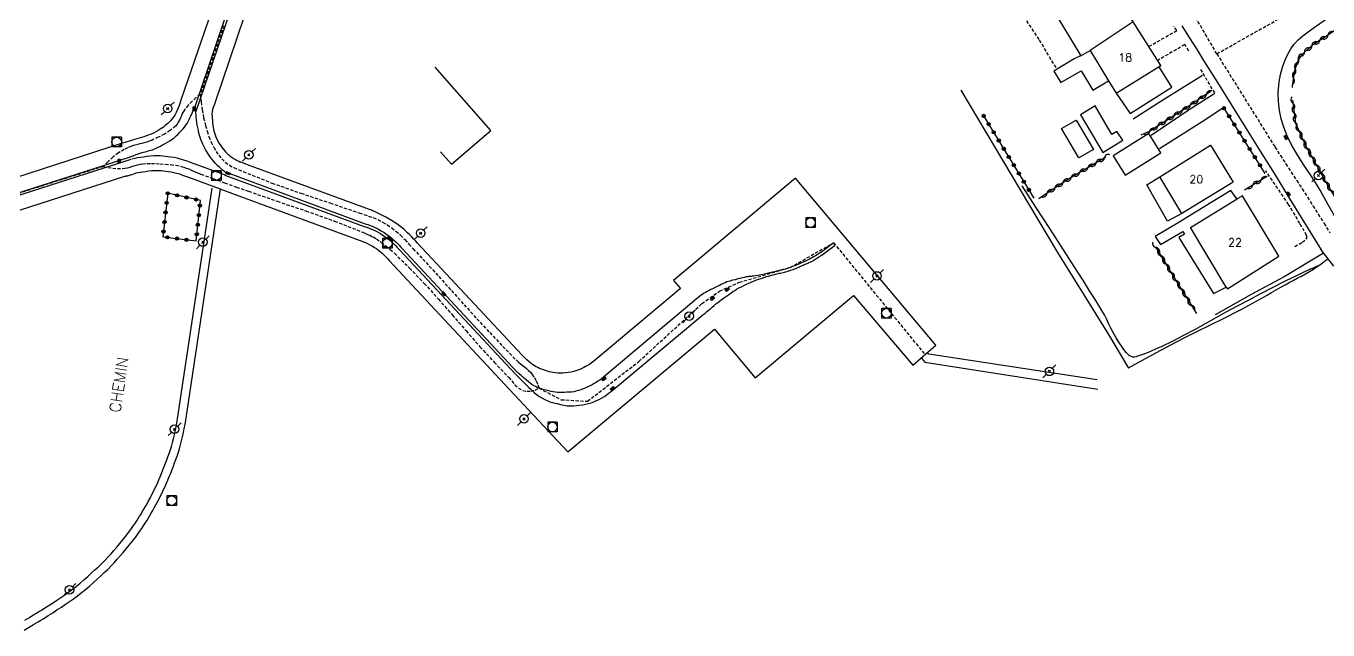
# Model space of a CAD drawing. Header units: millimetres. Extents: x 157000 to 158001, y 157000 to 158002.
# Drawn here: x 157332 to 157534.4, y 157254.5 to 157348.4 of the extents above; entities that cross this region are included whole.
import ezdxf
from ezdxf.enums import TextEntityAlignment as Align

# ---------------------------------------------------------------- set-up
doc = ezdxf.new("R2010")
doc.units = ezdxf.units.MM
doc.linetypes.add('DASHED', pattern=[0.75, 0.5, -0.25])
doc.layers.get('0').update_dxf_attribs({"linetype": 'CONTINUOUS'})
for name, color, linetype in [('W0001', 6, 'DASHED'), ('W0004', 5, 'CONTINUOUS'), ('W0008', 7, 'CONTINUOUS'), ('W0014', 7, 'CONTINUOUS'), ('W0017', 7, 'CONTINUOUS'), ('W0071', 7, 'CONTINUOUS'), ('W0101', 7, 'CONTINUOUS'), ('W0104', 1, 'CONTINUOUS'), ('W0112', 1, 'DASHED'), ('W0211', 2, 'CONTINUOUS'), ('W0214', 2, 'CONTINUOUS'), ('W0310', 3, 'CONTINUOUS'), ('W0323', 7, 'CONTINUOUS'), ('W0330', 7, 'CONTINUOUS'), ('W0401', 7, 'CONTINUOUS'), ('W0420', 7, 'CONTINUOUS'), ('W0473', 7, 'CONTINUOUS'), ('W0989', 7, 'CONTINUOUS'), ('W0991', 7, 'CONTINUOUS'), ('W1102', 7, 'CONTINUOUS')]:
    doc.layers.add(name, color=color, linetype=linetype)
doc.styles.get("Standard").update_dxf_attribs({"font": 'romans.shx', "width": 0.85})

# ---------------------------------------------------------------- blocks, each defined once
blk = doc.blocks.new('T473')
for p, q in [((-0.166667, 0.166667), (0.166667, -0.166667)), ((-0.166667, -0.166667), (0.166667, 0.166667)), ((0.500001, 0.500001), (1.000002, 1.000002)), ((-1.000002, -1.000002), (-0.500001, -0.500001))]:
    blk.add_line(p, q)
blk.add_ellipse((0, 0), major_axis=(0.471405, 0.471405), ratio=1, start_param=5.4977871438, end_param=11.780972451)
blk = doc.blocks.new('T401')
for p, q in [((-0.3, 0.3), (0, 0.3)), ((-0.3, -0.25), (-0.3, 0.3)), ((-0.3, 0.15), (0, 0.15)), ((-0.3, 0), (0, 0)), ((0, 0.3), (0, -0.25)), ((-0.3, -0.15), (0, -0.15)), ((-0.3, -0.25), (-0.3, -0.3)), ((-0.3, -0.3), (0, -0.3)), ((0, -0.3), (0, -0.25))]:
    blk.add_line(p, q)
blk = doc.blocks.new('T420')
for p, q in [((0.75, 0.75), (-0.75, 0.75)), ((-0.75, 0.75), (-0.75, -0.75)), ((0.75, 0.75), (0.75, -0.75)), ((0.75, -0.75), (-0.75, -0.75))]:
    blk.add_line(p, q)
blk.add_ellipse((0, 0), major_axis=(-0.53, 0.53), ratio=1, start_param=3.926991, end_param=10.210176)
blk = doc.blocks.new('t310o')
at = {"color": 0, "linetype": 'Continuous'}
for centre, start, end in [((-0.5, 0.38), 216.8699, 323.1304), ((0.5, -0.37), 36.8699, 143.1303)]:
    blk.add_arc(centre, 0.625, start, end, dxfattribs=at)
blk = doc.blocks.new('t323o')
at = {"color": 0, "linetype": 'Continuous'}
for radius in [0.25, 0.15]:
    blk.add_circle((0, 0), radius, dxfattribs=at)

msp = doc.modelspace()

# ---------------------------------------------------------------- linework, layer by layer
at = {"layer": 'W0001'}
for points in [[(157517.09, 157344.1), (157528.58, 157350.59), (157530.92, 157351.98), (157533.26, 157353.38), (157535.6, 157354.79), (157537.93, 157356.19), (157540.83, 157357.93), (157543.72, 157359.67), (157546.61, 157361.42), (157549.49, 157363.17), (157552.48, 157364.97), (157555.47, 157366.79), (157558.45, 157368.6), (157561.44, 157370.42), (157564.85, 157372.5), (157568.26, 157374.59), (157571.66, 157376.68), (157575.05, 157378.8), (157589.16, 157387.96)], [(157517.09, 157344.1), (157515.55, 157346.76), (157513.99, 157349.41)], [(157362.71, 157348.48), (157359.09, 157337.85)], [(157517.09, 157344.1), (157526.12, 157329.61), (157526.96, 157328.3), (157527.8, 157327), (157528.65, 157325.7), (157529.5, 157324.4), (157530.35, 157323.09), (157531.19, 157321.79), (157532.03, 157320.48), (157532.86, 157319.17), (157533.76, 157317.72), (157534.65, 157316.27)], [(157359.09, 157337.85), (157358.42, 157337.31), (157357.8, 157336.73), (157357.21, 157336.1), (157356.67, 157335.44), (157356.47, 157335.13), (157356.29, 157334.81), (157356.14, 157334.47), (157355.99, 157334.14), (157355.84, 157333.8), (157355.67, 157333.47), (157355.47, 157333.15), (157355.23, 157332.86), (157354.41, 157332.17), (157353.5, 157331.6), (157352.55, 157331.13), (157351.6, 157330.69), (157351.07, 157330.48), (157350.53, 157330.3), (157349.98, 157330.15), (157349.42, 157330.01), (157348.87, 157329.87), (157348.32, 157329.7), (157347.78, 157329.5), (157347.26, 157329.24), (157346.37, 157328.69), (157345.53, 157328.06), (157344.75, 157327.36), (157344.04, 157326.59)], [(157359.09, 157337.85), (157359.2, 157336.61), (157359.37, 157335.38), (157359.6, 157334.16), (157359.89, 157332.95), (157360.14, 157332.08), (157360.43, 157331.22), (157360.77, 157330.38), (157361.18, 157329.57), (157361.55, 157328.93), (157361.95, 157328.32), (157362.42, 157327.75), (157362.95, 157327.23), (157363.6, 157326.77), (157364.31, 157326.4), (157365.04, 157326.09), (157365.77, 157325.78), (157370.21, 157324), (157374.73, 157322.41), (157379.27, 157320.9), (157383.79, 157319.35), (157384.52, 157319.1), (157385.25, 157318.87), (157385.98, 157318.62), (157386.69, 157318.31), (157387.43, 157317.93), (157388.15, 157317.5), (157388.84, 157317.04), (157389.5, 157316.53), (157390.22, 157315.89), (157390.88, 157315.2), (157391.52, 157314.49), (157392.16, 157313.79), (157394.17, 157311.64), (157396.16, 157309.46), (157398.13, 157307.27), (157400.09, 157305.08), (157402.07, 157302.89), (157404.07, 157300.73), (157406.1, 157298.59), (157408.17, 157296.49), (157408.48, 157296.21), (157408.8, 157295.94), (157409.13, 157295.67), (157409.46, 157295.42), (157409.78, 157295.15), (157410.1, 157294.87), (157410.4, 157294.57), (157410.67, 157294.24), (157411.01, 157293.74), (157411.3, 157293.22), (157411.55, 157292.67), (157411.74, 157292.1)], [(157344.04, 157326.59), (157344.75, 157326.42), (157345.47, 157326.31), (157346.2, 157326.26), (157346.94, 157326.27), (157347.35, 157326.31), (157347.76, 157326.39), (157348.16, 157326.49), (157348.55, 157326.61), (157348.95, 157326.73), (157349.34, 157326.84), (157349.75, 157326.93), (157350.16, 157326.99), (157350.82, 157327.04), (157351.48, 157327.05), (157352.15, 157327.03), (157352.81, 157326.99), (157353.64, 157326.94), (157354.47, 157326.87), (157355.29, 157326.76), (157356.11, 157326.59), (157356.51, 157326.47), (157356.9, 157326.34), (157357.28, 157326.19), (157357.66, 157326.03), (157358.03, 157325.86), (157358.41, 157325.69), (157358.79, 157325.53), (157359.17, 157325.38), (157361.01, 157324.7), (157362.86, 157324.04), (157364.72, 157323.38), (157366.57, 157322.73), (157371.03, 157321.17), (157375.5, 157319.66), (157379.95, 157318.09), (157384.35, 157316.35), (157384.88, 157316.12), (157385.42, 157315.88), (157385.94, 157315.62), (157386.45, 157315.32), (157387.19, 157314.81), (157387.91, 157314.26), (157388.6, 157313.68), (157389.26, 157313.07), (157391.62, 157310.78), (157393.89, 157308.4), (157396.09, 157305.96), (157398.25, 157303.49), (157400.39, 157301.01), (157402.56, 157298.54), (157404.77, 157296.12), (157407.05, 157293.76), (157407.51, 157293.23), (157407.98, 157292.64), (157408.54, 157292.1), (157409.22, 157291.75), (157409.86, 157291.62), (157410.52, 157291.64), (157411.16, 157291.8), (157411.74, 157292.1)], [(157344.04, 157326.59), (157320.78, 157319.19), (157306.3, 157314.36)], [(157411.74, 157292.1), (157415.17, 157290.3), (157419.28, 157290.06), (157427.24, 157296.25), (157437.06, 157305.26), (157439.8, 157307.2), (157442.86, 157308.56), (157450.77, 157310.86), (157457.52, 157314.71), (157471.74, 157297.3)]]:
    msp.add_lwpolyline(points, dxfattribs=at)
at = {"layer": 'W0004'}
for points in [[(157358.07, 157335.31), (157364, 157352.81)], [(157358.45, 157335.18), (157364.38, 157352.68)], [(157303.48, 157313.73), (157348.24, 157328.08)], [(157303.6, 157313.35), (157348.36, 157327.7)]]:
    msp.add_lwpolyline(points, dxfattribs=at)
at = {"layer": 'W0008'}
for points in [[(157370.52, 157363.58), (157361.34, 157336.44), (157361.22, 157336.11), (157361.1, 157335.77), (157360.99, 157335.44), (157360.92, 157335.09), (157360.9, 157334.75), (157360.91, 157334.42), (157360.93, 157334.08), (157360.96, 157333.75), (157360.99, 157333.39), (157361.02, 157333.03), (157361.07, 157332.67), (157361.13, 157332.31), (157361.22, 157331.98), (157361.32, 157331.65), (157361.43, 157331.33), (157361.57, 157331.02), (157361.74, 157330.65), (157361.94, 157330.3), (157362.15, 157329.95), (157362.38, 157329.62), (157362.58, 157329.35), (157362.8, 157329.1), (157363.02, 157328.85), (157363.26, 157328.61), (157363.5, 157328.4), (157363.75, 157328.2), (157364.01, 157328.01), (157364.27, 157327.83), (157364.54, 157327.67), (157364.8, 157327.52), (157365.07, 157327.38), (157365.35, 157327.25)], [(157361.36, 157352.26), (157356.06, 157336.87), (157355.9, 157336.39), (157355.74, 157335.9), (157355.55, 157335.42), (157355.34, 157334.95), (157355.18, 157334.67), (157355, 157334.41), (157354.81, 157334.15), (157354.61, 157333.89), (157354.43, 157333.68), (157354.23, 157333.47), (157354.03, 157333.28), (157353.82, 157333.09), (157353.59, 157332.9), (157353.35, 157332.71), (157353.11, 157332.54), (157352.87, 157332.38), (157352.52, 157332.16), (157352.16, 157331.97), (157351.8, 157331.78), (157351.43, 157331.61), (157351.15, 157331.5), (157350.86, 157331.4), (157350.57, 157331.3), (157350.29, 157331.21), (157349.93, 157331.09), (157349.56, 157330.98), (157349.2, 157330.87), (157348.84, 157330.75), (157348.6, 157330.68), (157348.36, 157330.61), (157348.13, 157330.54), (157347.89, 157330.47), (157347.65, 157330.4), (157347.42, 157330.32), (157347.18, 157330.25), (157346.94, 157330.18), (157301.46, 157315.42)], [(157535.57, 157318.54), (157534.36, 157320.71), (157533.14, 157322.87), (157532.41, 157324.08), (157531.65, 157325.27), (157530.87, 157326.44), (157530.1, 157327.62), (157529.35, 157328.82), (157528.64, 157330.06), (157528.01, 157331.34), (157527.48, 157332.67), (157527.08, 157333.97), (157526.82, 157335.3), (157526.67, 157336.66), (157526.63, 157338.02), (157526.65, 157338.6), (157526.71, 157339.18), (157526.78, 157339.76), (157526.89, 157340.34), (157527.01, 157340.91), (157527.16, 157341.48), (157527.32, 157342.03), (157527.51, 157342.59), (157527.81, 157343.37), (157528.16, 157344.13), (157528.58, 157344.86), (157529.07, 157345.54), (157529.74, 157346.27), (157530.48, 157346.92), (157531.26, 157347.52), (157532.05, 157348.11), (157535.15, 157350.29)], [(157348.21, 157328.1), (157348.67, 157328.26), (157349.13, 157328.42), (157349.59, 157328.58), (157350.05, 157328.73), (157350.27, 157328.8), (157350.5, 157328.86), (157350.73, 157328.92), (157350.96, 157328.99), (157351.19, 157329.05), (157351.42, 157329.12), (157351.65, 157329.19), (157351.87, 157329.28), (157352.22, 157329.42), (157352.55, 157329.59), (157352.88, 157329.76), (157353.21, 157329.94), (157353.6, 157330.14), (157353.98, 157330.35), (157354.35, 157330.56), (157354.71, 157330.81), (157355.03, 157331.06), (157355.33, 157331.33), (157355.62, 157331.62), (157355.9, 157331.91), (157356.15, 157332.17), (157356.4, 157332.44), (157356.63, 157332.71), (157356.85, 157333), (157357.03, 157333.28), (157357.19, 157333.57), (157357.34, 157333.87), (157357.48, 157334.16), (157357.62, 157334.45), (157357.75, 157334.74), (157357.88, 157335.04), (157358, 157335.34)], [(157363.02, 157325.66), (157362.79, 157325.84), (157362.56, 157326.02), (157362.34, 157326.21), (157362.12, 157326.41), (157361.88, 157326.63), (157361.65, 157326.86), (157361.42, 157327.1), (157361.2, 157327.34), (157360.96, 157327.62), (157360.74, 157327.92), (157360.52, 157328.21), (157360.31, 157328.52), (157360.13, 157328.81), (157359.96, 157329.11), (157359.8, 157329.41), (157359.64, 157329.72), (157359.48, 157330.06), (157359.32, 157330.42), (157359.17, 157330.77), (157359.04, 157331.14), (157358.96, 157331.41), (157358.89, 157331.68), (157358.83, 157331.96), (157358.78, 157332.24), (157358.69, 157332.65), (157358.61, 157333.06), (157358.53, 157333.47), (157358.47, 157333.88), (157358.44, 157334.21), (157358.42, 157334.54), (157358.41, 157334.87), (157358.41, 157335.2)], [(157363, 157325.21), (157358.11, 157327.01), (157357.58, 157327.2), (157357.05, 157327.4), (157356.52, 157327.58), (157355.97, 157327.73), (157355.49, 157327.85), (157355, 157327.95), (157354.51, 157328.03), (157354.01, 157328.1), (157353.63, 157328.15), (157353.24, 157328.19), (157352.85, 157328.21), (157352.46, 157328.22), (157351.91, 157328.21), (157351.35, 157328.17), (157350.8, 157328.12), (157350.25, 157328.05), (157349.8, 157327.98), (157349.34, 157327.91), (157348.89, 157327.82), (157348.45, 157327.72)], [(157406.35, 157292.74), (157416.19, 157282.21), (157439.03, 157301.27), (157445.34, 157293.69), (157460.64, 157306.53), (157469.82, 157295.68), (157473.39, 157298.78), (157451.62, 157324.78), (157432.66, 157308.85), (157433.75, 157307.58), (157420.89, 157296.84), (157420.57, 157296.56), (157420.24, 157296.29), (157419.91, 157296.02), (157419.56, 157295.78), (157419.28, 157295.61), (157418.98, 157295.45), (157418.68, 157295.3), (157418.38, 157295.16), (157418.07, 157295.02), (157417.77, 157294.89), (157417.45, 157294.77), (157417.13, 157294.67), (157416.72, 157294.58), (157416.29, 157294.51), (157415.87, 157294.46), (157415.44, 157294.43), (157415.06, 157294.42), (157414.68, 157294.43), (157414.3, 157294.46), (157413.92, 157294.51), (157413.62, 157294.57), (157413.32, 157294.65), (157413.03, 157294.73), (157412.74, 157294.82), (157412.43, 157294.93), (157412.12, 157295.04), (157411.82, 157295.16), (157411.53, 157295.3), (157411.28, 157295.43), (157411.04, 157295.57), (157410.81, 157295.72), (157410.59, 157295.89), (157410.2, 157296.2), (157409.83, 157296.52), (157409.47, 157296.87), (157409.12, 157297.22), (157392.87, 157314.65), (157392.55, 157314.99), (157392.24, 157315.34), (157391.91, 157315.68), (157391.58, 157316.02), (157391.31, 157316.28), (157391.03, 157316.54), (157390.75, 157316.79), (157390.46, 157317.03), (157390.27, 157317.2), (157390.07, 157317.36), (157389.86, 157317.51), (157389.65, 157317.66), (157388.79, 157318.2), (157387.9, 157318.7), (157386.99, 157319.17), (157386.07, 157319.61), (157385.91, 157319.68), (157385.74, 157319.75), (157385.58, 157319.81), (157385.41, 157319.87), (157366.43, 157326.83), (157365.82, 157327.07), (157365.67, 157327.12), (157365.53, 157327.18), (157365.39, 157327.23), (157365.25, 157327.29)], [(157348.97, 157325.51), (157348.71, 157325.4), (157348.44, 157325.3), (157348.16, 157325.21), (157347.89, 157325.13), (157347.82, 157325.11), (157347.74, 157325.09), (157347.67, 157325.08), (157347.6, 157325.07), (157347.53, 157325.05), (157347.45, 157325.04), (157347.38, 157325.02), (157347.31, 157325), (157304.74, 157311.28)], [(157362.2, 157323.05), (157357.32, 157324.85), (157356.84, 157325.02), (157356.36, 157325.2), (157355.88, 157325.37), (157355.39, 157325.51), (157354.97, 157325.61), (157354.55, 157325.69), (157354.13, 157325.76), (157353.71, 157325.82), (157353.4, 157325.86), (157353.08, 157325.89), (157352.77, 157325.92), (157352.46, 157325.92), (157351.98, 157325.91), (157351.5, 157325.88), (157351.03, 157325.83), (157350.55, 157325.77), (157350.15, 157325.71), (157349.76, 157325.64), (157349.36, 157325.57), (157348.97, 157325.48)], [(157363.08, 157325.67), (157384.72, 157317.68), (157385.11, 157317.54), (157385.51, 157317.4), (157385.9, 157317.25), (157386.29, 157317.07), (157386.76, 157316.84), (157387.21, 157316.58), (157387.66, 157316.3), (157388.09, 157316), (157388.45, 157315.74), (157388.8, 157315.45), (157389.14, 157315.16), (157389.47, 157314.85), (157389.73, 157314.61), (157389.97, 157314.36), (157390.21, 157314.1), (157390.45, 157313.84), (157408.36, 157294.61)], [(157362.13, 157323.09), (157383.77, 157315.11), (157384.1, 157314.99), (157384.44, 157314.87), (157384.77, 157314.74), (157385.09, 157314.6), (157385.46, 157314.41), (157385.82, 157314.21), (157386.17, 157313.99), (157386.51, 157313.76), (157386.79, 157313.55), (157387.07, 157313.32), (157387.34, 157313.09), (157387.6, 157312.85), (157387.82, 157312.64), (157388.03, 157312.42), (157388.23, 157312.19), (157388.44, 157311.97), (157406.35, 157292.74)], [(157535.29, 157311.06), (157533.32, 157313.62)]]:
    msp.add_lwpolyline(points, dxfattribs=at)
at = {"layer": 'W0014'}
msp.add_lwpolyline([(157511.64, 157348.47), (157512.77, 157346.66), (157513.91, 157344.86), (157515.04, 157343.05), (157517.18, 157339.63), (157519.32, 157336.21), (157521.46, 157332.78), (157523.59, 157329.35), (157526.03, 157325.42), (157528.46, 157321.49), (157530.89, 157317.56), (157533.32, 157313.62)], dxfattribs=at)
at = {"layer": 'W0017'}
for points in [[(157514.85, 157340.72), (157508.54, 157336.8), (157504.08, 157333.95)], [(157516.78, 157337.95), (157512.65, 157335.28), (157506.9, 157331.38)], [(157518.08, 157335.68), (157515.36, 157333.89), (157508.2, 157329.3)], [(157533.69, 157313.1), (157527.55, 157309.41), (157522.42, 157306.64), (157516.83, 157303.52)]]:
    msp.add_lwpolyline(points, dxfattribs=at)
at = {"layer": 'W0071'}
for points in [[(157331.73, 157254.48), (157332.46, 157254.9), (157333.18, 157255.32), (157333.9, 157255.76), (157334.3, 157256), (157334.68, 157256.24), (157335.07, 157256.49), (157335.46, 157256.73), (157336.14, 157257.17), (157336.81, 157257.6), (157337.49, 157258.04), (157338.15, 157258.48), (157338.77, 157258.91), (157339.39, 157259.34), (157339.99, 157259.79), (157340.59, 157260.25), (157341.22, 157260.76), (157341.84, 157261.3), (157342.44, 157261.84), (157343.05, 157262.39), (157343.6, 157262.89), (157344.15, 157263.4), (157344.7, 157263.91), (157345.23, 157264.44), (157345.71, 157264.95), (157346.18, 157265.48), (157346.63, 157266), (157347.09, 157266.54), (157347.57, 157267.12), (157348.05, 157267.7), (157348.53, 157268.29), (157348.99, 157268.89), (157349.33, 157269.35), (157349.66, 157269.82), (157349.99, 157270.29), (157350.31, 157270.77), (157350.54, 157271.12), (157350.76, 157271.48), (157350.98, 157271.84), (157351.19, 157272.2), (157351.45, 157272.63), (157351.7, 157273.07), (157351.94, 157273.5), (157352.18, 157273.94), (157352.43, 157274.41), (157352.68, 157274.87), (157352.92, 157275.35), (157353.15, 157275.82), (157353.38, 157276.31), (157353.6, 157276.81), (157353.82, 157277.3), (157354.04, 157277.8), (157354.26, 157278.34), (157354.48, 157278.88), (157354.69, 157279.43), (157354.9, 157279.97), (157355.09, 157280.48), (157355.29, 157280.99), (157355.47, 157281.5), (157355.65, 157282.01), (157355.84, 157282.64), (157356.02, 157283.28), (157356.18, 157283.91), (157356.33, 157284.55), (157356.47, 157285.19), (157356.6, 157285.83), (157356.72, 157286.47), (157356.83, 157287.12), (157362.23, 157323.03)], [(157331.8, 157256.02), (157332.52, 157256.44), (157333.23, 157256.87), (157333.62, 157257.1), (157334, 157257.34), (157334.38, 157257.59), (157334.76, 157257.83), (157335.43, 157258.26), (157336.09, 157258.68), (157336.76, 157259.11), (157337.42, 157259.56), (157338.02, 157259.97), (157338.61, 157260.39), (157339.2, 157260.82), (157339.78, 157261.26), (157340.39, 157261.77), (157340.99, 157262.29), (157341.58, 157262.82), (157342.17, 157263.35), (157342.71, 157263.84), (157343.25, 157264.33), (157343.78, 157264.84), (157344.29, 157265.35), (157344.76, 157265.84), (157345.21, 157266.35), (157345.66, 157266.86), (157346.1, 157267.38), (157346.57, 157267.94), (157347.04, 157268.51), (157347.5, 157269.09), (157347.95, 157269.67), (157348.28, 157270.12), (157348.6, 157270.57), (157348.92, 157271.02), (157349.23, 157271.48), (157349.45, 157271.82), (157349.66, 157272.17), (157349.87, 157272.52), (157350.07, 157272.86), (157350.32, 157273.28), (157350.57, 157273.71), (157350.81, 157274.13), (157351.04, 157274.56), (157351.28, 157275.01), (157351.52, 157275.47), (157351.75, 157275.92), (157351.98, 157276.38), (157352.2, 157276.86), (157352.42, 157277.34), (157352.63, 157277.82), (157352.84, 157278.31), (157353.06, 157278.84), (157353.27, 157279.37), (157353.48, 157279.9), (157353.68, 157280.44), (157353.87, 157280.93), (157354.06, 157281.42), (157354.24, 157281.91), (157354.41, 157282.41), (157354.59, 157283.01), (157354.76, 157283.62), (157354.92, 157284.23), (157355.07, 157284.85), (157355.2, 157285.46), (157355.33, 157286.07), (157355.44, 157286.69), (157355.54, 157287.31), (157360.94, 157323.23)], [(157471.19, 157296.75), (157471.72, 157296.16), (157498.57, 157291.96)], [(157498.51, 157293.38), (157472.34, 157297.38), (157472.07, 157297.7)]]:
    msp.add_lwpolyline(points, dxfattribs=at)
at = {"layer": 'W0101'}
for points in [[(157504.11, 157349.09), (157500.07, 157355.51), (157497.85, 157354.14), (157491.93, 157350.49), (157495.95, 157343.79), (157497.42, 157344.61)], [(157497.42, 157344.61), (157500.25, 157339.89), (157501.46, 157337.96), (157501.45, 157337.97), (157501.46, 157337.96), (157508.39, 157342.3), (157508.13, 157342.09), (157508.39, 157342.3), (157504.11, 157349.09)], [(157396.43, 157328.87), (157398.14, 157326.93), (157404.23, 157332.2), (157395.61, 157342.04), (157395.6, 157342.03)], [(157508.22, 157324.99), (157516.09, 157329.88), (157519.62, 157324.13)], [(157511.67, 157319.29), (157508.22, 157324.99)], [(157519.62, 157324.13), (157511.67, 157319.29)], [(157518.55, 157307.79), (157513.02, 157317.08), (157520.23, 157321.56)], [(157526.73, 157312.65), (157521.09, 157322.01), (157521.06, 157322.02), (157520.23, 157321.56)], [(157518.55, 157307.8), (157518.54, 157307.8), (157518.73, 157307.54), (157526.73, 157312.65)]]:
    msp.add_lwpolyline(points, dxfattribs=at)
at = {"layer": 'W0104'}
for points in [[(157495.95, 157343.79), (157495.92, 157343.8), (157494.93, 157343.34), (157491.77, 157341.42), (157492.82, 157339.65), (157495.99, 157341.44), (157497.8, 157338.44), (157500.25, 157339.89)], [(157510.11, 157338.92), (157508.13, 157342.09)], [(157501.45, 157337.97), (157503.63, 157334.84), (157510.11, 157338.92)], [(157511.67, 157319.29), (157509.41, 157318.08), (157506.2, 157323.71), (157508.22, 157324.98), (157508.22, 157324.99)], [(157520.23, 157321.56), (157520.22, 157321.56), (157519.29, 157322.83), (157511.07, 157317.82), (157507.49, 157315.69), (157508.31, 157314.42), (157511.8, 157316.45), (157512.06, 157316.07), (157511.18, 157315.53), (157516.57, 157306.83), (157518.55, 157307.8)]]:
    msp.add_lwpolyline(points, dxfattribs=at)
for points in [[(157495.89, 157334.61), (157499.39, 157328.77), (157502.46, 157330.65), (157501.57, 157332.02), (157500.77, 157331.53), (157498.17, 157335.99)], [(157495.25, 157333.8), (157497.91, 157329.23), (157495.63, 157327.9), (157492.97, 157332.47)], [(157506.51, 157331.7), (157500.97, 157328.25), (157502.86, 157325.22), (157508.39, 157328.68)]]:
    msp.add_lwpolyline(points, close=True, dxfattribs=at)
at = {"layer": 'W0112'}
for points in [[(157490.16, 157353.53), (157486.27, 157351.13), (157489.48, 157346.24), (157492.16, 157341.78)], [(157506.54, 157345.24), (157510.87, 157347.73), (157510.4, 157348.38)], [(157512.74, 157344.54), (157512.09, 157345.53), (157507.9, 157343.08)], [(157516.76, 157338.02), (157514.52, 157341.79)], [(157529.22, 157314.13), (157530.38, 157314.82), (157531, 157315.25), (157531.13, 157315.52), (157531.04, 157315.85), (157530.01, 157317.7), (157528.25, 157320.69), (157524.71, 157325.89)]]:
    msp.add_lwpolyline(points, dxfattribs=at)
at = {"layer": 'W0211'}
msp.add_lwpolyline([(157533.14, 157311.27), (157532.27, 157310.89), (157531.39, 157310.5), (157530.52, 157310.1), (157529.66, 157309.69), (157527.71, 157308.74), (157525.78, 157307.75), (157523.86, 157306.75), (157521.94, 157305.75), (157520.26, 157304.86), (157518.6, 157303.95), (157516.93, 157303.02), (157515.27, 157302.1), (157513.6, 157301.18), (157511.92, 157300.29), (157510.23, 157299.42), (157508.52, 157298.58), (157507.65, 157298.19), (157506.78, 157297.81), (157505.89, 157297.46), (157504.99, 157297.14), (157504.78, 157297.06), (157504.56, 157296.96), (157504.31, 157296.9), (157504.05, 157296.92), (157503.48, 157297.19), (157503.01, 157297.63), (157502.65, 157298.12), (157502.31, 157298.59), (157501.84, 157299.24), (157501.42, 157299.93), (157501.03, 157300.63), (157500.67, 157301.35), (157500.32, 157302.07), (157499.97, 157302.78), (157499.61, 157303.5), (157499.21, 157304.19), (157498.28, 157305.73), (157497.32, 157307.25), (157496.35, 157308.77), (157495.38, 157310.28), (157493.25, 157313.61), (157491.12, 157316.94), (157488.98, 157320.26), (157486.83, 157323.58)], dxfattribs=at)
at = {"layer": 'W0214'}
msp.add_lwpolyline([(157503.35, 157295.24), (157505.53, 157296.46), (157507.73, 157297.66), (157509.93, 157298.84), (157512.14, 157299.99), (157513.25, 157300.56), (157514.37, 157301.11), (157515.49, 157301.66), (157516.61, 157302.2), (157517.73, 157302.74), (157518.84, 157303.29), (157519.96, 157303.85), (157521.06, 157304.42), (157521.82, 157304.83), (157522.57, 157305.25), (157523.32, 157305.67), (157524.07, 157306.1), (157524.82, 157306.53), (157525.57, 157306.97), (157526.31, 157307.39), (157527.06, 157307.82), (157527.7, 157308.17), (157528.33, 157308.51), (157528.97, 157308.85), (157529.6, 157309.19), (157530.24, 157309.53), (157530.87, 157309.88), (157531.49, 157310.25), (157532.11, 157310.62), (157532.68, 157311), (157533.24, 157311.38), (157533.79, 157311.79), (157534.33, 157312.21)], dxfattribs=at)
at = {"layer": 'W0310'}
for points in [[(157535.92, 157348.02), (157534.14, 157346.85), (157532.03, 157345.49), (157530.23, 157343.97), (157529.74, 157343.14), (157529.18, 157341.5), (157528.78, 157339.14), (157528.78, 157338.85)], [(157516.13, 157338.23), (157512.26, 157335.64), (157506.65, 157332.07), (157505.28, 157331.45)], [(157528.84, 157336.91), (157529.3, 157333.3), (157530.86, 157329.86), (157534.21, 157323.87), (157538, 157317.47), (157544.11, 157307.93), (157551.19, 157297.69)], [(157499.82, 157328.03), (157493.68, 157324.4), (157489.43, 157321.57)], [(157524.93, 157325.02), (157523.42, 157324.16), (157521.4, 157322.92)], [(157507.58, 157314.1), (157510.46, 157309.26), (157513.91, 157303.71)]]:
    msp.add_lwpolyline(points, dxfattribs=at)
at = {"layer": 'W0323'}
for points in [[(157524.6, 157325.5), (157521.45, 157330.5), (157518.11, 157335.78)], [(157480.83, 157334.46), (157488.67, 157321.65)]]:
    msp.add_lwpolyline(points, dxfattribs=at)
msp.add_lwpolyline([(157358.43, 157314.99), (157359.1, 157321.29), (157354.02, 157322.41), (157353.28, 157315.64)], close=True, dxfattribs=at)
at = {"layer": 'W0330'}
for points in [[(157477.28, 157338.47), (157485.06, 157325.39), (157492.31, 157313.21), (157500.23, 157300.44), (157503.36, 157295.23)], [(157362.92, 157325.25), (157384.56, 157317.26), (157384.95, 157317.13), (157385.34, 157316.99), (157385.72, 157316.84), (157386.09, 157316.67), (157386.54, 157316.44), (157386.99, 157316.19), (157387.42, 157315.93), (157387.84, 157315.64), (157388.18, 157315.38), (157388.52, 157315.11), (157388.85, 157314.82), (157389.17, 157314.53), (157389.42, 157314.29), (157389.65, 157314.04), (157389.89, 157313.79), (157390.12, 157313.54), (157408.03, 157294.31)], [(157408.09, 157294.29), (157408.6, 157293.76), (157409.12, 157293.24), (157409.64, 157292.72), (157410.17, 157292.21), (157410.44, 157291.94), (157410.71, 157291.68), (157410.98, 157291.41), (157411.28, 157291.17), (157411.71, 157290.87), (157412.15, 157290.59), (157412.62, 157290.34), (157413.09, 157290.12), (157413.44, 157289.98), (157413.81, 157289.87), (157414.17, 157289.78), (157414.54, 157289.69), (157415.05, 157289.57), (157415.57, 157289.46), (157416.1, 157289.37), (157416.63, 157289.33), (157417.11, 157289.34), (157417.58, 157289.38), (157418.05, 157289.45), (157418.52, 157289.53), (157418.96, 157289.62), (157419.41, 157289.72), (157419.84, 157289.84), (157420.27, 157289.99), (157420.67, 157290.16), (157421.06, 157290.35), (157421.44, 157290.55), (157421.82, 157290.77), (157422.12, 157290.97), (157422.42, 157291.19), (157422.7, 157291.41), (157422.99, 157291.64), (157437.21, 157303.48), (157437.5, 157303.72), (157437.79, 157303.97), (157438.08, 157304.21), (157438.37, 157304.46), (157438.65, 157304.71), (157438.95, 157304.95), (157439.24, 157305.19), (157439.54, 157305.42), (157439.98, 157305.76), (157440.43, 157306.09), (157440.88, 157306.42), (157441.33, 157306.74), (157441.6, 157306.93), (157441.87, 157307.12), (157442.15, 157307.3), (157442.43, 157307.47), (157442.81, 157307.68), (157443.2, 157307.88), (157443.59, 157308.07), (157443.99, 157308.25), (157444.35, 157308.42), (157444.71, 157308.59), (157445.07, 157308.74), (157445.44, 157308.89), (157445.84, 157309.04), (157446.25, 157309.18), (157446.66, 157309.31), (157447.07, 157309.44), (157447.42, 157309.54), (157447.78, 157309.64), (157448.13, 157309.74), (157448.49, 157309.83), (157448.68, 157309.88), (157448.88, 157309.92), (157449.08, 157309.96), (157449.28, 157310), (157449.48, 157310.04), (157449.68, 157310.08), (157449.87, 157310.13), (157450.07, 157310.18), (157450.46, 157310.3), (157450.84, 157310.43), (157451.22, 157310.57), (157451.6, 157310.71), (157451.77, 157310.78), (157451.94, 157310.86), (157452.11, 157310.93), (157452.28, 157311.01), (157452.45, 157311.09), (157452.62, 157311.17), (157452.78, 157311.24), (157452.95, 157311.32), (157453.1, 157311.38), (157453.24, 157311.44), (157453.39, 157311.5), (157453.53, 157311.56), (157453.68, 157311.62), (157453.82, 157311.68), (157453.96, 157311.75), (157454.1, 157311.82), (157454.39, 157311.97), (157454.67, 157312.14), (157454.95, 157312.32), (157455.22, 157312.5), (157455.58, 157312.74), (157455.94, 157313), (157456.3, 157313.25), (157456.65, 157313.52), (157457.7, 157314.31), (157457.52, 157314.71), (157456.1, 157313.61), (157455.83, 157313.41), (157455.54, 157313.22), (157455.26, 157313.04), (157454.97, 157312.86), (157454.7, 157312.69), (157454.42, 157312.52), (157454.14, 157312.35), (157453.86, 157312.2), (157453.46, 157312), (157453.06, 157311.81), (157452.65, 157311.64), (157452.24, 157311.46), (157451.88, 157311.3), (157451.51, 157311.15), (157451.14, 157311), (157450.77, 157310.86), (157450.4, 157310.74), (157450.03, 157310.63), (157449.66, 157310.53), (157449.29, 157310.43), (157448.97, 157310.35), (157448.66, 157310.28), (157448.34, 157310.21), (157448.02, 157310.14), (157447.6, 157310.04), (157447.18, 157309.94), (157446.76, 157309.84), (157446.33, 157309.75), (157446, 157309.69), (157445.67, 157309.63), (157445.33, 157309.57), (157445, 157309.52), (157444.86, 157309.5), (157444.73, 157309.48), (157444.6, 157309.47), (157444.47, 157309.46), (157444.34, 157309.44), (157444.21, 157309.43), (157444.08, 157309.41), (157443.95, 157309.39), (157443.62, 157309.32), (157443.29, 157309.24), (157442.97, 157309.16), (157442.65, 157309.08), (157442.22, 157308.97), (157441.79, 157308.87), (157441.37, 157308.76), (157440.95, 157308.62), (157440.65, 157308.5), (157440.35, 157308.36), (157440.06, 157308.21), (157439.77, 157308.07), (157439.44, 157307.92), (157439.11, 157307.77), (157438.78, 157307.61), (157438.45, 157307.45), (157438.16, 157307.3), (157437.87, 157307.14), (157437.59, 157306.97), (157437.31, 157306.8), (157437.09, 157306.66), (157436.88, 157306.51), (157436.67, 157306.36), (157436.47, 157306.2), (157421.44, 157293.55), (157421.18, 157293.34), (157420.9, 157293.16), (157420.61, 157292.99), (157420.33, 157292.82), (157420, 157292.64), (157419.67, 157292.46), (157419.33, 157292.29), (157418.99, 157292.13), (157418.62, 157291.98), (157418.24, 157291.83), (157417.86, 157291.71), (157417.47, 157291.61), (157417.12, 157291.54), (157416.77, 157291.5), (157416.42, 157291.48), (157416.07, 157291.45), (157415.71, 157291.43), (157415.35, 157291.41), (157414.99, 157291.4), (157414.63, 157291.41), (157414.28, 157291.45), (157413.94, 157291.51), (157413.6, 157291.59), (157413.26, 157291.67), (157412.87, 157291.76), (157412.49, 157291.86), (157412.11, 157291.97), (157411.74, 157292.1), (157411.47, 157292.21), (157411.2, 157292.34), (157410.94, 157292.48), (157410.69, 157292.63), (157410.38, 157292.85), (157410.08, 157293.09), (157409.79, 157293.34), (157409.5, 157293.58), (157409.22, 157293.83), (157408.94, 157294.07), (157408.66, 157294.33), (157408.39, 157294.58)]]:
    msp.add_lwpolyline(points, dxfattribs=at)
at = {"layer": 'W1102'}
msp.add_lwpolyline([(157504.11, 157349.09), (157497.42, 157344.61)], dxfattribs=at)

# ---------------------------------------------------------------- block references
at = {"layer": 'W0310'}
for p, rotation in [((157534.35, 157346.99), 213.3022847537773), ((157531.85, 157345.34), 220.2877164962738), ((157533.09, 157346.18), 212.6982780327374), ((157529.78, 157343.21), 239.5254164658653), ((157530.7, 157344.37), 220.2877164962738), ((157528.99, 157340.33), 260.3998815706801), ((157529.28, 157341.8), 251.2081381488207), ((157514.21, 157336.94), 213.741206194726), ((157515.46, 157337.78), 213.741206194726), ((157528.9, 157336.42), 277.2284946089159), ((157510.44, 157334.48), 212.5472208003526), ((157511.71, 157335.29), 212.5472208003526), ((157512.96, 157336.11), 213.741206194726), ((157529.09, 157334.93), 277.2284946089159), ((157507.91, 157332.87), 212.5472208003526), ((157509.18, 157333.68), 212.5472208003526), ((157529.28, 157333.44), 277.2284946089159), ((157506.65, 157332.06), 203.9779409099232), ((157529.86, 157332.06), 294.475337343955), ((157530.48, 157330.7), 294.475337343955), ((157531.15, 157329.35), 299.1972717704829), ((157497.03, 157326.38), 210.5820567284596), ((157498.32, 157327.14), 210.5820567284596), ((157499.61, 157327.91), 210.5820567284596), ((157531.88, 157328.05), 299.1972717704829), ((157532.61, 157326.74), 299.1972717704829), ((157494.45, 157324.85), 210.5820567284596), ((157495.74, 157325.62), 210.5820567284596), ((157523.97, 157324.47), 209.7897807371516), ((157533.34, 157325.43), 299.1972717704829), ((157534.07, 157324.12), 299.1972717704829), ((157490.68, 157322.4), 213.7274018689147), ((157491.93, 157323.23), 213.7274018689147), ((157493.17, 157324.06), 213.7274018689147), ((157522.68, 157323.7), 211.5188826506545), ((157534.83, 157322.82), 300.624153614628), ((157507.66, 157313.96), 300.8138682980655), ((157508.43, 157312.67), 300.8138682980655), ((157509.2, 157311.38), 300.8138682980655), ((157509.97, 157310.09), 300.8138682980655), ((157510.74, 157308.81), 301.8816866441502), ((157511.54, 157307.54), 301.8816866441502), ((157512.33, 157306.26), 301.8816866441502), ((157513.12, 157304.99), 301.8816866441502)]:
    msp.add_blockref('t310o', p, dxfattribs=dict(at, rotation=rotation))
at = {"layer": 'W0323'}
for p, rotation in [((157518.2, 157335.64), 122.2376949607865), ((157480.84, 157334.45), 301.4389236731515), ((157481.62, 157333.17), 301.4389236731515), ((157519, 157334.38), 122.2376949607865), ((157519.8, 157333.11), 122.2376949607865), ((157482.41, 157331.89), 301.4389236731515), ((157520.6, 157331.84), 122.2376949607865), ((157483.19, 157330.61), 301.4389236731515), ((157483.97, 157329.33), 301.4389236731515), ((157521.4, 157330.57), 122.2376949607865), ((157522.2, 157329.3), 122.2601207430709), ((157484.75, 157328.05), 301.4389236731515), ((157485.54, 157326.77), 301.4389236731515), ((157523, 157328.03), 122.2601207430709), ((157523.8, 157326.76), 122.2601207430709), ((157486.32, 157325.49), 301.4389236731515), ((157487.1, 157324.21), 301.4389236731515), ((157487.88, 157322.93), 301.4389236731515), ((157353.86, 157320.92), 263.8020087873561), ((157354.02, 157322.41), 167.6132141160636), ((157355.48, 157322.09), 167.6132141160636), ((157356.95, 157321.77), 167.6132141160636), ((157358.41, 157321.44), 167.6132141160636), ((157353.69, 157319.43), 263.8020087873561), ((157358.86, 157319.01), 83.92333623636274), ((157359.02, 157320.5), 83.92333623636274), ((157353.53, 157317.94), 263.8020087873561), ((157358.7, 157317.52), 83.92333623636274), ((157353.37, 157316.45), 263.8020087873561), ((157353.97, 157315.55), 352.7846291085596), ((157355.46, 157315.37), 352.7846291085596), ((157356.94, 157315.18), 352.7846291085596), ((157358.54, 157316.03), 83.92333623636274)]:
    msp.add_blockref('t323o', p, dxfattribs=dict(at, rotation=rotation))
at = {"layer": 'W0401'}
for p in [(157358.3, 157335.58), (157346.63, 157327.44)]:
    msp.add_blockref('T401', p, dxfattribs=at)
for p, rotation in [((157527.93, 157331.17), 24.57716895557093), ((157363.35, 157325.36), 249.7518060783707), ((157528.07, 157322.19), 211.7341603655685), ((157388.42, 157315.4), 231.0360837147277), ((157396.85, 157306.66), 222.9613930968036), ((157440.93, 157307.56), 130.0242521548691), ((157438.61, 157306.17), 130.0242521548691), ((157421.75, 157293.66), 127.2516598047075), ((157423.21, 157291.93), 309.8329606406463)]:
    msp.add_blockref('T401', p, dxfattribs=dict(at, rotation=rotation))
at = {"layer": 'W0420'}
for p in [(157346.07, 157330.38), (157361.57, 157325.17), (157453.93, 157317.83), (157388.15, 157314.64), (157465.74, 157303.76), (157413.83, 157286.07), (157354.63, 157274.61)]:
    msp.add_blockref('T420', p, dxfattribs=at)
at = {"layer": 'W0473'}
for p in [(157354.01, 157335.59), (157366.64, 157328.4), (157532.88, 157325.17), (157393.34, 157316.21), (157359.48, 157314.79), (157464.27, 157309.55), (157435.07, 157303.28), (157491.06, 157294.71), (157355.09, 157285.71), (157409.4, 157287.31), (157338.75, 157260.74)]:
    msp.add_blockref('T473', p, dxfattribs=at)

# ---------------------------------------------------------------- texts
at = {"layer": 'W0989'}
msp.add_text('CHEMIN', height=1.75, rotation=81.6304, dxfattribs=at).set_placement((157346.42, 157292.63), align=Align.MIDDLE)
at = {"layer": 'W0991'}
for s, p in [('18', (157502.85, 157343.53)), ('20', (157513.9, 157324.59)), ('22', (157519.91, 157314.78))]:
    msp.add_text(s, height=1.25, dxfattribs=at).set_placement(p, align=Align.MIDDLE_CENTER)

doc.saveas('drawing.dxf')
